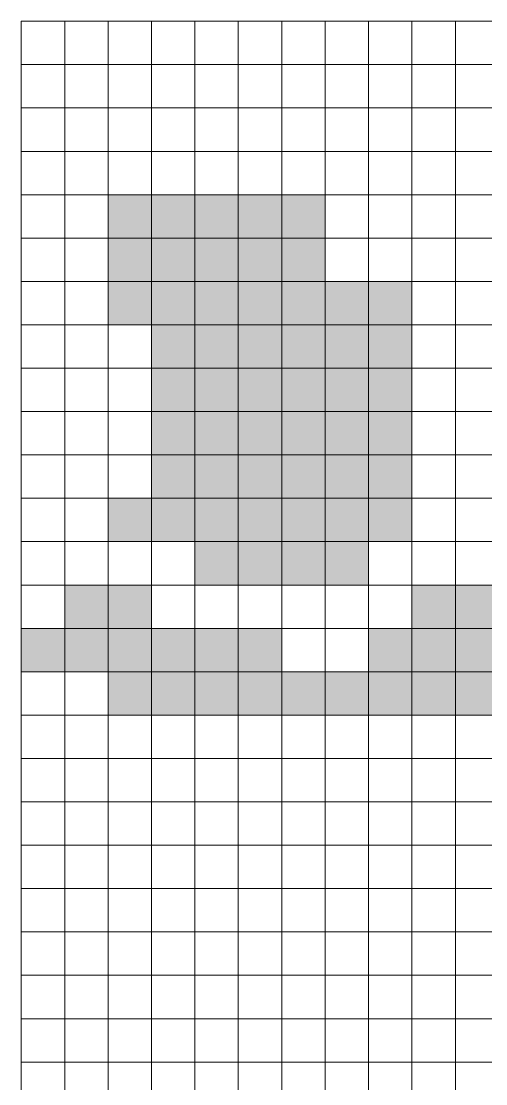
# Model space of a CAD drawing. Header units: millimetres. Extents: x 7481 to 272303, y 53290 to 107290.
# Drawn here: x 56107 to 66807, y 78790 to 103290 of the extents above; entities that cross this region are included whole.
import ezdxf

# ---------------------------------------------------------------- set-up
doc = ezdxf.new("R2010")
doc.units = ezdxf.units.MM
doc.layers.get('0').update_dxf_attribs({"lineweight": 0})
doc.layers.add('o_building', color=252, linetype='Continuous')
doc.layers.add('river', color=140, linetype='Continuous')

msp = doc.modelspace()

# ---------------------------------------------------------------- hatches: boundary and pattern name
at = {"layer": 'o_building'}
h = msp.add_hatch(color=256, dxfattribs=at)
h.dxf.hatch_style = 1
h.paths.add_polyline_path([(59107, 99290), (58107, 99290), (58107, 98290), (59107, 98290)])
h = msp.add_hatch(color=256, dxfattribs=at)
h.dxf.hatch_style = 1
h.paths.add_polyline_path([(60107, 99290), (59107, 99290), (59107, 98290), (60107, 98290)])
h = msp.add_hatch(color=256, dxfattribs=at)
h.dxf.hatch_style = 1
h.paths.add_polyline_path([(61107, 99290), (60107, 99290), (60107, 98290), (61107, 98290)])
h = msp.add_hatch(color=256, dxfattribs=at)
h.dxf.hatch_style = 1
h.paths.add_polyline_path([(62107, 99290), (61107, 99290), (61107, 98290), (62107, 98290)])
h = msp.add_hatch(color=256, dxfattribs=at)
h.dxf.hatch_style = 1
h.paths.add_polyline_path([(63107, 99290), (62107, 99290), (62107, 98290), (63107, 98290)])
h = msp.add_hatch(color=256, dxfattribs=at)
h.dxf.hatch_style = 1
h.paths.add_polyline_path([(59107, 98290), (58107, 98290), (58107, 97290), (59107, 97290)])
h = msp.add_hatch(color=256, dxfattribs=at)
h.dxf.hatch_style = 1
h.paths.add_polyline_path([(60107, 98290), (59107, 98290), (59107, 97290), (60107, 97290)])
h = msp.add_hatch(color=256, dxfattribs=at)
h.dxf.hatch_style = 1
h.paths.add_polyline_path([(61107, 98290), (60107, 98290), (60107, 97290), (61107, 97290)])
h = msp.add_hatch(color=256, dxfattribs=at)
h.dxf.hatch_style = 1
h.paths.add_polyline_path([(62107, 98290), (61107, 98290), (61107, 97290), (62107, 97290)])
h = msp.add_hatch(color=256, dxfattribs=at)
h.dxf.hatch_style = 1
h.paths.add_polyline_path([(63107, 98290), (62107, 98290), (62107, 97290), (63107, 97290)])
h = msp.add_hatch(color=256, dxfattribs=at)
h.dxf.hatch_style = 1
h.paths.add_polyline_path([(59107, 97290), (58107, 97290), (58107, 96290), (59107, 96290)])
h = msp.add_hatch(color=256, dxfattribs=at)
h.dxf.hatch_style = 1
h.paths.add_polyline_path([(60107, 97290), (59107, 97290), (59107, 96290), (60107, 96290)])
h = msp.add_hatch(color=256, dxfattribs=at)
h.dxf.hatch_style = 1
h.paths.add_polyline_path([(61107, 97290), (60107, 97290), (60107, 96290), (61107, 96290)])
h = msp.add_hatch(color=256, dxfattribs=at)
h.dxf.hatch_style = 1
h.paths.add_polyline_path([(62107, 97290), (61107, 97290), (61107, 96290), (62107, 96290)])
h = msp.add_hatch(color=256, dxfattribs=at)
h.dxf.hatch_style = 1
h.paths.add_polyline_path([(63107, 97290), (62107, 97290), (62107, 96290), (63107, 96290)])
h = msp.add_hatch(color=256, dxfattribs=at)
h.dxf.hatch_style = 1
h.paths.add_polyline_path([(64107, 97290), (63107, 97290), (63107, 96290), (64107, 96290)])
h = msp.add_hatch(color=256, dxfattribs=at)
h.dxf.hatch_style = 1
h.paths.add_polyline_path([(65107, 97290), (64107, 97290), (64107, 96290), (65107, 96290)])
h = msp.add_hatch(color=256, dxfattribs=at)
h.dxf.hatch_style = 1
h.paths.add_polyline_path([(60107, 96290), (59107, 96290), (59107, 95290), (60107, 95290)])
h = msp.add_hatch(color=256, dxfattribs=at)
h.dxf.hatch_style = 1
h.paths.add_polyline_path([(61107, 96290), (60107, 96290), (60107, 95290), (61107, 95290)])
h = msp.add_hatch(color=256, dxfattribs=at)
h.dxf.hatch_style = 1
h.paths.add_polyline_path([(62107, 96290), (61107, 96290), (61107, 95290), (62107, 95290)])
h = msp.add_hatch(color=256, dxfattribs=at)
h.dxf.hatch_style = 1
h.paths.add_polyline_path([(63107, 96290), (62107, 96290), (62107, 95290), (63107, 95290)])
h = msp.add_hatch(color=256, dxfattribs=at)
h.dxf.hatch_style = 1
h.paths.add_polyline_path([(64107, 96290), (63107, 96290), (63107, 95290), (64107, 95290)])
h = msp.add_hatch(color=256, dxfattribs=at)
h.dxf.hatch_style = 1
h.paths.add_polyline_path([(65107, 96290), (64107, 96290), (64107, 95290), (65107, 95290)])
h = msp.add_hatch(color=256, dxfattribs=at)
h.dxf.hatch_style = 1
h.paths.add_polyline_path([(60107, 95290), (59107, 95290), (59107, 94290), (60107, 94290)])
h = msp.add_hatch(color=256, dxfattribs=at)
h.dxf.hatch_style = 1
h.paths.add_polyline_path([(61107, 95290), (60107, 95290), (60107, 94290), (61107, 94290)])
h = msp.add_hatch(color=256, dxfattribs=at)
h.dxf.hatch_style = 1
h.paths.add_polyline_path([(62107, 95290), (61107, 95290), (61107, 94290), (62107, 94290)])
h = msp.add_hatch(color=256, dxfattribs=at)
h.dxf.hatch_style = 1
h.paths.add_polyline_path([(63107, 95290), (62107, 95290), (62107, 94290), (63107, 94290)])
h = msp.add_hatch(color=256, dxfattribs=at)
h.dxf.hatch_style = 1
h.paths.add_polyline_path([(64107, 95290), (63107, 95290), (63107, 94290), (64107, 94290)])
h = msp.add_hatch(color=256, dxfattribs=at)
h.dxf.hatch_style = 1
h.paths.add_polyline_path([(65107, 95290), (64107, 95290), (64107, 94290), (65107, 94290)])
h = msp.add_hatch(color=256, dxfattribs=at)
h.dxf.hatch_style = 1
h.paths.add_polyline_path([(60107, 94290), (59107, 94290), (59107, 93290), (60107, 93290)])
h = msp.add_hatch(color=256, dxfattribs=at)
h.dxf.hatch_style = 1
h.paths.add_polyline_path([(61107, 94290), (60107, 94290), (60107, 93290), (61107, 93290)])
h = msp.add_hatch(color=256, dxfattribs=at)
h.dxf.hatch_style = 1
h.paths.add_polyline_path([(62107, 94290), (61107, 94290), (61107, 93290), (62107, 93290)])
h = msp.add_hatch(color=256, dxfattribs=at)
h.dxf.hatch_style = 1
h.paths.add_polyline_path([(63107, 94290), (62107, 94290), (62107, 93290), (63107, 93290)])
h = msp.add_hatch(color=256, dxfattribs=at)
h.dxf.hatch_style = 1
h.paths.add_polyline_path([(64107, 94290), (63107, 94290), (63107, 93290), (64107, 93290)])
h = msp.add_hatch(color=256, dxfattribs=at)
h.dxf.hatch_style = 1
h.paths.add_polyline_path([(65107, 94290), (64107, 94290), (64107, 93290), (65107, 93290)])
h = msp.add_hatch(color=256, dxfattribs=at)
h.dxf.hatch_style = 1
h.paths.add_polyline_path([(60107, 93290), (59107, 93290), (59107, 92290), (60107, 92290)])
h = msp.add_hatch(color=256, dxfattribs=at)
h.dxf.hatch_style = 1
h.paths.add_polyline_path([(61107, 93290), (60107, 93290), (60107, 92290), (61107, 92290)])
h = msp.add_hatch(color=256, dxfattribs=at)
h.dxf.hatch_style = 1
h.paths.add_polyline_path([(62107, 93290), (61107, 93290), (61107, 92290), (62107, 92290)])
h = msp.add_hatch(color=256, dxfattribs=at)
h.dxf.hatch_style = 1
h.paths.add_polyline_path([(63107, 93290), (62107, 93290), (62107, 92290), (63107, 92290)])
h = msp.add_hatch(color=256, dxfattribs=at)
h.dxf.hatch_style = 1
h.paths.add_polyline_path([(64107, 93290), (63107, 93290), (63107, 92290), (64107, 92290)])
h = msp.add_hatch(color=256, dxfattribs=at)
h.dxf.hatch_style = 1
h.paths.add_polyline_path([(65107, 93290), (64107, 93290), (64107, 92290), (65107, 92290)])
h = msp.add_hatch(color=256, dxfattribs=at)
h.dxf.hatch_style = 1
h.paths.add_polyline_path([(59107, 92290), (58107, 92290), (58107, 91290), (59107, 91290)])
h = msp.add_hatch(color=256, dxfattribs=at)
h.dxf.hatch_style = 1
h.paths.add_polyline_path([(60107, 92290), (59107, 92290), (59107, 91290), (60107, 91290)])
h = msp.add_hatch(color=256, dxfattribs=at)
h.dxf.hatch_style = 1
h.paths.add_polyline_path([(61107, 92290), (60107, 92290), (60107, 91290), (61107, 91290)])
h = msp.add_hatch(color=256, dxfattribs=at)
h.dxf.hatch_style = 1
h.paths.add_polyline_path([(62107, 92290), (61107, 92290), (61107, 91290), (62107, 91290)])
h = msp.add_hatch(color=256, dxfattribs=at)
h.dxf.hatch_style = 1
h.paths.add_polyline_path([(63107, 92290), (62107, 92290), (62107, 91290), (63107, 91290)])
h = msp.add_hatch(color=256, dxfattribs=at)
h.dxf.hatch_style = 1
h.paths.add_polyline_path([(64107, 92290), (63107, 92290), (63107, 91290), (64107, 91290)])
h = msp.add_hatch(color=256, dxfattribs=at)
h.dxf.hatch_style = 1
h.paths.add_polyline_path([(65107, 92290), (64107, 92290), (64107, 91290), (65107, 91290)])
h = msp.add_hatch(color=256, dxfattribs=at)
h.dxf.hatch_style = 1
h.paths.add_polyline_path([(61107, 91290), (60107, 91290), (60107, 90290), (61107, 90290)])
h = msp.add_hatch(color=256, dxfattribs=at)
h.dxf.hatch_style = 1
h.paths.add_polyline_path([(62107, 91290), (61107, 91290), (61107, 90290), (62107, 90290)])
h = msp.add_hatch(color=256, dxfattribs=at)
h.dxf.hatch_style = 1
h.paths.add_polyline_path([(63107, 91290), (62107, 91290), (62107, 90290), (63107, 90290)])
h = msp.add_hatch(color=256, dxfattribs=at)
h.dxf.hatch_style = 1
h.paths.add_polyline_path([(64107, 91290), (63107, 91290), (63107, 90290), (64107, 90290)])
at = {"layer": 'river'}
h = msp.add_hatch(color=256, dxfattribs=at)
h.dxf.hatch_style = 1
h.paths.add_polyline_path([(58107, 90290), (57107, 90290), (57107, 89290), (58107, 89290)])
h = msp.add_hatch(color=256, dxfattribs=at)
h.dxf.hatch_style = 1
h.paths.add_polyline_path([(58107, 90290), (57107, 90290), (57107, 89290), (58107, 89290)])
h = msp.add_hatch(color=256, dxfattribs=at)
h.dxf.hatch_style = 1
h.paths.add_polyline_path([(59107, 90290), (58107, 90290), (58107, 89290), (59107, 89290)])
h = msp.add_hatch(color=256, dxfattribs=at)
h.dxf.hatch_style = 1
h.paths.add_polyline_path([(66107, 90290), (65107, 90290), (65107, 89290), (66107, 89290)])
h = msp.add_hatch(color=256, dxfattribs=at)
h.dxf.hatch_style = 1
h.paths.add_polyline_path([(67107, 90290), (66107, 90290), (66107, 89290), (67107, 89290)])
h = msp.add_hatch(color=256, dxfattribs=at)
h.dxf.hatch_style = 1
h.paths.add_polyline_path([(57107, 89290), (56107, 89290), (56107, 88290), (57107, 88290)])
h = msp.add_hatch(color=256, dxfattribs=at)
h.dxf.hatch_style = 1
h.paths.add_polyline_path([(58107, 89290), (57107, 89290), (57107, 88290), (58107, 88290)])
h = msp.add_hatch(color=256, dxfattribs=at)
h.dxf.hatch_style = 1
h.paths.add_polyline_path([(59107, 89290), (58107, 89290), (58107, 88290), (59107, 88290)])
h = msp.add_hatch(color=256, dxfattribs=at)
h.dxf.hatch_style = 1
h.paths.add_polyline_path([(60107, 89290), (59107, 89290), (59107, 88290), (60107, 88290)])
h = msp.add_hatch(color=256, dxfattribs=at)
h.dxf.hatch_style = 1
h.paths.add_polyline_path([(61107, 89290), (60107, 89290), (60107, 88290), (61107, 88290)])
h = msp.add_hatch(color=256, dxfattribs=at)
h.dxf.hatch_style = 1
h.paths.add_polyline_path([(62107, 89290), (61107, 89290), (61107, 88290), (62107, 88290)])
h = msp.add_hatch(color=256, dxfattribs=at)
h.dxf.hatch_style = 1
h.paths.add_polyline_path([(65107, 89290), (64107, 89290), (64107, 88290), (65107, 88290)])
h = msp.add_hatch(color=256, dxfattribs=at)
h.dxf.hatch_style = 1
h.paths.add_polyline_path([(66107, 89290), (65107, 89290), (65107, 88290), (66107, 88290)])
h = msp.add_hatch(color=256, dxfattribs=at)
h.dxf.hatch_style = 1
h.paths.add_polyline_path([(67107, 89290), (66107, 89290), (66107, 88290), (67107, 88290)])
h = msp.add_hatch(color=256, dxfattribs=at)
h.dxf.hatch_style = 1
h.paths.add_polyline_path([(59107, 88290), (58107, 88290), (58107, 87290), (59107, 87290)])
h = msp.add_hatch(color=256, dxfattribs=at)
h.dxf.hatch_style = 1
h.paths.add_polyline_path([(60107, 88290), (59107, 88290), (59107, 87290), (60107, 87290)])
h = msp.add_hatch(color=256, dxfattribs=at)
h.dxf.hatch_style = 1
h.paths.add_polyline_path([(61107, 88290), (60107, 88290), (60107, 87290), (61107, 87290)])
h = msp.add_hatch(color=256, dxfattribs=at)
h.dxf.hatch_style = 1
h.paths.add_polyline_path([(62107, 88290), (61107, 88290), (61107, 87290), (62107, 87290)])
h = msp.add_hatch(color=256, dxfattribs=at)
h.dxf.hatch_style = 1
h.paths.add_polyline_path([(63107, 88290), (62107, 88290), (62107, 87290), (63107, 87290)])
h = msp.add_hatch(color=256, dxfattribs=at)
h.dxf.hatch_style = 1
h.paths.add_polyline_path([(64107, 88290), (63107, 88290), (63107, 87290), (64107, 87290)])
h = msp.add_hatch(color=256, dxfattribs=at)
h.dxf.hatch_style = 1
h.paths.add_polyline_path([(65107, 88290), (64107, 88290), (64107, 87290), (65107, 87290)])
h = msp.add_hatch(color=256, dxfattribs=at)
h.dxf.hatch_style = 1
h.paths.add_polyline_path([(66107, 88290), (65107, 88290), (65107, 87290), (66107, 87290)])
h = msp.add_hatch(color=256, dxfattribs=at)
h.dxf.hatch_style = 1
h.paths.add_polyline_path([(67107, 88290), (66107, 88290), (66107, 87290), (67107, 87290)])

# ---------------------------------------------------------------- linework, layer by layer
for points in [[(56107, 102290), (57107, 102290), (57107, 103290), (56107, 103290)], [(57107, 102290), (58107, 102290), (58107, 103290), (57107, 103290)], [(58107, 102290), (59107, 102290), (59107, 103290), (58107, 103290)], [(59107, 102290), (60107, 102290), (60107, 103290), (59107, 103290)], [(60107, 102290), (61107, 102290), (61107, 103290), (60107, 103290)], [(61107, 102290), (62107, 102290), (62107, 103290), (61107, 103290)], [(62107, 102290), (63107, 102290), (63107, 103290), (62107, 103290)], [(63107, 102290), (64107, 102290), (64107, 103290), (63107, 103290)], [(64107, 102290), (65107, 102290), (65107, 103290), (64107, 103290)], [(65107, 102290), (66107, 102290), (66107, 103290), (65107, 103290)], [(66107, 102290), (67107, 102290), (67107, 103290), (66107, 103290)], [(56107, 101290), (57107, 101290), (57107, 102290), (56107, 102290)], [(57107, 101290), (58107, 101290), (58107, 102290), (57107, 102290)], [(58107, 101290), (59107, 101290), (59107, 102290), (58107, 102290)], [(59107, 101290), (60107, 101290), (60107, 102290), (59107, 102290)], [(60107, 101290), (61107, 101290), (61107, 102290), (60107, 102290)], [(61107, 101290), (62107, 101290), (62107, 102290), (61107, 102290)], [(62107, 101290), (63107, 101290), (63107, 102290), (62107, 102290)], [(63107, 101290), (64107, 101290), (64107, 102290), (63107, 102290)], [(64107, 101290), (65107, 101290), (65107, 102290), (64107, 102290)], [(65107, 101290), (66107, 101290), (66107, 102290), (65107, 102290)], [(66107, 101290), (67107, 101290), (67107, 102290), (66107, 102290)], [(56107, 100290), (57107, 100290), (57107, 101290), (56107, 101290)], [(57107, 100290), (58107, 100290), (58107, 101290), (57107, 101290)], [(58107, 100290), (59107, 100290), (59107, 101290), (58107, 101290)], [(59107, 100290), (60107, 100290), (60107, 101290), (59107, 101290)], [(60107, 100290), (61107, 100290), (61107, 101290), (60107, 101290)], [(61107, 100290), (62107, 100290), (62107, 101290), (61107, 101290)], [(62107, 100290), (63107, 100290), (63107, 101290), (62107, 101290)], [(63107, 100290), (64107, 100290), (64107, 101290), (63107, 101290)], [(64107, 100290), (65107, 100290), (65107, 101290), (64107, 101290)], [(65107, 100290), (66107, 100290), (66107, 101290), (65107, 101290)], [(66107, 100290), (67107, 100290), (67107, 101290), (66107, 101290)], [(56107, 99290), (57107, 99290), (57107, 100290), (56107, 100290)], [(57107, 99290), (58107, 99290), (58107, 100290), (57107, 100290)], [(58107, 99290), (59107, 99290), (59107, 100290), (58107, 100290)], [(59107, 99290), (60107, 99290), (60107, 100290), (59107, 100290)], [(60107, 99290), (61107, 99290), (61107, 100290), (60107, 100290)], [(61107, 99290), (62107, 99290), (62107, 100290), (61107, 100290)], [(62107, 99290), (63107, 99290), (63107, 100290), (62107, 100290)], [(63107, 99290), (64107, 99290), (64107, 100290), (63107, 100290)], [(64107, 99290), (65107, 99290), (65107, 100290), (64107, 100290)], [(65107, 99290), (66107, 99290), (66107, 100290), (65107, 100290)], [(66107, 99290), (67107, 99290), (67107, 100290), (66107, 100290)], [(56107, 98290), (57107, 98290), (57107, 99290), (56107, 99290)], [(57107, 98290), (58107, 98290), (58107, 99290), (57107, 99290)], [(58107, 98290), (59107, 98290), (59107, 99290), (58107, 99290)], [(59107, 98290), (60107, 98290), (60107, 99290), (59107, 99290)], [(60107, 98290), (61107, 98290), (61107, 99290), (60107, 99290)], [(61107, 98290), (62107, 98290), (62107, 99290), (61107, 99290)], [(62107, 98290), (63107, 98290), (63107, 99290), (62107, 99290)], [(63107, 98290), (64107, 98290), (64107, 99290), (63107, 99290)], [(64107, 98290), (65107, 98290), (65107, 99290), (64107, 99290)], [(65107, 98290), (66107, 98290), (66107, 99290), (65107, 99290)], [(66107, 98290), (67107, 98290), (67107, 99290), (66107, 99290)], [(56107, 97290), (57107, 97290), (57107, 98290), (56107, 98290)], [(57107, 97290), (58107, 97290), (58107, 98290), (57107, 98290)], [(58107, 97290), (59107, 97290), (59107, 98290), (58107, 98290)], [(59107, 97290), (60107, 97290), (60107, 98290), (59107, 98290)], [(60107, 97290), (61107, 97290), (61107, 98290), (60107, 98290)], [(61107, 97290), (62107, 97290), (62107, 98290), (61107, 98290)], [(62107, 97290), (63107, 97290), (63107, 98290), (62107, 98290)], [(63107, 97290), (64107, 97290), (64107, 98290), (63107, 98290)], [(64107, 97290), (65107, 97290), (65107, 98290), (64107, 98290)], [(65107, 97290), (66107, 97290), (66107, 98290), (65107, 98290)], [(66107, 97290), (67107, 97290), (67107, 98290), (66107, 98290)], [(56107, 96290), (57107, 96290), (57107, 97290), (56107, 97290)], [(57107, 96290), (58107, 96290), (58107, 97290), (57107, 97290)], [(58107, 96290), (59107, 96290), (59107, 97290), (58107, 97290)], [(59107, 96290), (60107, 96290), (60107, 97290), (59107, 97290)], [(60107, 96290), (61107, 96290), (61107, 97290), (60107, 97290)], [(61107, 96290), (62107, 96290), (62107, 97290), (61107, 97290)], [(62107, 96290), (63107, 96290), (63107, 97290), (62107, 97290)], [(63107, 96290), (64107, 96290), (64107, 97290), (63107, 97290)], [(64107, 96290), (65107, 96290), (65107, 97290), (64107, 97290)], [(65107, 96290), (66107, 96290), (66107, 97290), (65107, 97290)], [(66107, 96290), (67107, 96290), (67107, 97290), (66107, 97290)], [(56107, 95290), (57107, 95290), (57107, 96290), (56107, 96290)], [(57107, 95290), (58107, 95290), (58107, 96290), (57107, 96290)], [(58107, 95290), (59107, 95290), (59107, 96290), (58107, 96290)], [(59107, 95290), (60107, 95290), (60107, 96290), (59107, 96290)], [(60107, 95290), (61107, 95290), (61107, 96290), (60107, 96290)], [(61107, 95290), (62107, 95290), (62107, 96290), (61107, 96290)], [(62107, 95290), (63107, 95290), (63107, 96290), (62107, 96290)], [(63107, 95290), (64107, 95290), (64107, 96290), (63107, 96290)], [(64107, 95290), (65107, 95290), (65107, 96290), (64107, 96290)], [(65107, 95290), (66107, 95290), (66107, 96290), (65107, 96290)], [(66107, 95290), (67107, 95290), (67107, 96290), (66107, 96290)], [(56107, 94290), (57107, 94290), (57107, 95290), (56107, 95290)], [(57107, 94290), (58107, 94290), (58107, 95290), (57107, 95290)], [(58107, 94290), (59107, 94290), (59107, 95290), (58107, 95290)], [(59107, 94290), (60107, 94290), (60107, 95290), (59107, 95290)], [(60107, 94290), (61107, 94290), (61107, 95290), (60107, 95290)], [(61107, 94290), (62107, 94290), (62107, 95290), (61107, 95290)], [(62107, 94290), (63107, 94290), (63107, 95290), (62107, 95290)], [(63107, 94290), (64107, 94290), (64107, 95290), (63107, 95290)], [(64107, 94290), (65107, 94290), (65107, 95290), (64107, 95290)], [(65107, 94290), (66107, 94290), (66107, 95290), (65107, 95290)], [(66107, 94290), (67107, 94290), (67107, 95290), (66107, 95290)], [(56107, 93290), (57107, 93290), (57107, 94290), (56107, 94290)], [(57107, 93290), (58107, 93290), (58107, 94290), (57107, 94290)], [(58107, 93290), (59107, 93290), (59107, 94290), (58107, 94290)], [(59107, 93290), (60107, 93290), (60107, 94290), (59107, 94290)], [(60107, 93290), (61107, 93290), (61107, 94290), (60107, 94290)], [(61107, 93290), (62107, 93290), (62107, 94290), (61107, 94290)], [(62107, 93290), (63107, 93290), (63107, 94290), (62107, 94290)], [(63107, 93290), (64107, 93290), (64107, 94290), (63107, 94290)], [(64107, 93290), (65107, 93290), (65107, 94290), (64107, 94290)], [(65107, 93290), (66107, 93290), (66107, 94290), (65107, 94290)], [(66107, 93290), (67107, 93290), (67107, 94290), (66107, 94290)], [(56107, 92290), (57107, 92290), (57107, 93290), (56107, 93290)], [(57107, 92290), (58107, 92290), (58107, 93290), (57107, 93290)], [(58107, 92290), (59107, 92290), (59107, 93290), (58107, 93290)], [(59107, 92290), (60107, 92290), (60107, 93290), (59107, 93290)], [(60107, 92290), (61107, 92290), (61107, 93290), (60107, 93290)], [(61107, 92290), (62107, 92290), (62107, 93290), (61107, 93290)], [(62107, 92290), (63107, 92290), (63107, 93290), (62107, 93290)], [(63107, 92290), (64107, 92290), (64107, 93290), (63107, 93290)], [(64107, 92290), (65107, 92290), (65107, 93290), (64107, 93290)], [(65107, 92290), (66107, 92290), (66107, 93290), (65107, 93290)], [(66107, 92290), (67107, 92290), (67107, 93290), (66107, 93290)], [(56107, 91290), (57107, 91290), (57107, 92290), (56107, 92290)], [(57107, 91290), (58107, 91290), (58107, 92290), (57107, 92290)], [(58107, 91290), (59107, 91290), (59107, 92290), (58107, 92290)], [(59107, 91290), (60107, 91290), (60107, 92290), (59107, 92290)], [(60107, 91290), (61107, 91290), (61107, 92290), (60107, 92290)], [(61107, 91290), (62107, 91290), (62107, 92290), (61107, 92290)], [(62107, 91290), (63107, 91290), (63107, 92290), (62107, 92290)], [(63107, 91290), (64107, 91290), (64107, 92290), (63107, 92290)], [(64107, 91290), (65107, 91290), (65107, 92290), (64107, 92290)], [(65107, 91290), (66107, 91290), (66107, 92290), (65107, 92290)], [(66107, 91290), (67107, 91290), (67107, 92290), (66107, 92290)], [(56107, 90290), (57107, 90290), (57107, 91290), (56107, 91290)], [(57107, 90290), (58107, 90290), (58107, 91290), (57107, 91290)], [(58107, 90290), (59107, 90290), (59107, 91290), (58107, 91290)], [(59107, 90290), (60107, 90290), (60107, 91290), (59107, 91290)], [(60107, 90290), (61107, 90290), (61107, 91290), (60107, 91290)], [(61107, 90290), (62107, 90290), (62107, 91290), (61107, 91290)], [(62107, 90290), (63107, 90290), (63107, 91290), (62107, 91290)], [(63107, 90290), (64107, 90290), (64107, 91290), (63107, 91290)], [(64107, 90290), (65107, 90290), (65107, 91290), (64107, 91290)], [(65107, 90290), (66107, 90290), (66107, 91290), (65107, 91290)], [(66107, 90290), (67107, 90290), (67107, 91290), (66107, 91290)], [(56107, 89290), (57107, 89290), (57107, 90290), (56107, 90290)], [(57107, 89290), (58107, 89290), (58107, 90290), (57107, 90290)], [(58107, 89290), (59107, 89290), (59107, 90290), (58107, 90290)], [(59107, 89290), (60107, 89290), (60107, 90290), (59107, 90290)], [(60107, 89290), (61107, 89290), (61107, 90290), (60107, 90290)], [(61107, 89290), (62107, 89290), (62107, 90290), (61107, 90290)], [(62107, 89290), (63107, 89290), (63107, 90290), (62107, 90290)], [(63107, 89290), (64107, 89290), (64107, 90290), (63107, 90290)], [(64107, 89290), (65107, 89290), (65107, 90290), (64107, 90290)], [(65107, 89290), (66107, 89290), (66107, 90290), (65107, 90290)], [(66107, 89290), (67107, 89290), (67107, 90290), (66107, 90290)], [(56107, 88290), (57107, 88290), (57107, 89290), (56107, 89290)], [(57107, 88290), (58107, 88290), (58107, 89290), (57107, 89290)], [(58107, 88290), (59107, 88290), (59107, 89290), (58107, 89290)], [(59107, 88290), (60107, 88290), (60107, 89290), (59107, 89290)], [(60107, 88290), (61107, 88290), (61107, 89290), (60107, 89290)], [(61107, 88290), (62107, 88290), (62107, 89290), (61107, 89290)], [(62107, 88290), (63107, 88290), (63107, 89290), (62107, 89290)], [(63107, 88290), (64107, 88290), (64107, 89290), (63107, 89290)], [(64107, 88290), (65107, 88290), (65107, 89290), (64107, 89290)], [(65107, 88290), (66107, 88290), (66107, 89290), (65107, 89290)], [(66107, 88290), (67107, 88290), (67107, 89290), (66107, 89290)], [(56107, 87290), (57107, 87290), (57107, 88290), (56107, 88290)], [(57107, 87290), (58107, 87290), (58107, 88290), (57107, 88290)], [(58107, 87290), (59107, 87290), (59107, 88290), (58107, 88290)], [(59107, 87290), (60107, 87290), (60107, 88290), (59107, 88290)], [(60107, 87290), (61107, 87290), (61107, 88290), (60107, 88290)], [(61107, 87290), (62107, 87290), (62107, 88290), (61107, 88290)], [(62107, 87290), (63107, 87290), (63107, 88290), (62107, 88290)], [(63107, 87290), (64107, 87290), (64107, 88290), (63107, 88290)], [(64107, 87290), (65107, 87290), (65107, 88290), (64107, 88290)], [(65107, 87290), (66107, 87290), (66107, 88290), (65107, 88290)], [(66107, 87290), (67107, 87290), (67107, 88290), (66107, 88290)], [(56107, 86290), (57107, 86290), (57107, 87290), (56107, 87290)], [(57107, 86290), (58107, 86290), (58107, 87290), (57107, 87290)], [(58107, 86290), (59107, 86290), (59107, 87290), (58107, 87290)], [(59107, 86290), (60107, 86290), (60107, 87290), (59107, 87290)], [(60107, 86290), (61107, 86290), (61107, 87290), (60107, 87290)], [(61107, 86290), (62107, 86290), (62107, 87290), (61107, 87290)], [(62107, 86290), (63107, 86290), (63107, 87290), (62107, 87290)], [(63107, 86290), (64107, 86290), (64107, 87290), (63107, 87290)], [(64107, 86290), (65107, 86290), (65107, 87290), (64107, 87290)], [(65107, 86290), (66107, 86290), (66107, 87290), (65107, 87290)], [(66107, 86290), (67107, 86290), (67107, 87290), (66107, 87290)], [(56107, 85290), (57107, 85290), (57107, 86290), (56107, 86290)], [(57107, 85290), (58107, 85290), (58107, 86290), (57107, 86290)], [(58107, 85290), (59107, 85290), (59107, 86290), (58107, 86290)], [(59107, 85290), (60107, 85290), (60107, 86290), (59107, 86290)], [(60107, 85290), (61107, 85290), (61107, 86290), (60107, 86290)], [(61107, 85290), (62107, 85290), (62107, 86290), (61107, 86290)], [(62107, 85290), (63107, 85290), (63107, 86290), (62107, 86290)], [(63107, 85290), (64107, 85290), (64107, 86290), (63107, 86290)], [(64107, 85290), (65107, 85290), (65107, 86290), (64107, 86290)], [(65107, 85290), (66107, 85290), (66107, 86290), (65107, 86290)], [(66107, 85290), (67107, 85290), (67107, 86290), (66107, 86290)], [(56107, 84290), (57107, 84290), (57107, 85290), (56107, 85290)], [(57107, 84290), (58107, 84290), (58107, 85290), (57107, 85290)], [(58107, 84290), (59107, 84290), (59107, 85290), (58107, 85290)], [(59107, 84290), (60107, 84290), (60107, 85290), (59107, 85290)], [(60107, 84290), (61107, 84290), (61107, 85290), (60107, 85290)], [(61107, 84290), (62107, 84290), (62107, 85290), (61107, 85290)], [(62107, 84290), (63107, 84290), (63107, 85290), (62107, 85290)], [(63107, 84290), (64107, 84290), (64107, 85290), (63107, 85290)], [(64107, 84290), (65107, 84290), (65107, 85290), (64107, 85290)], [(65107, 84290), (66107, 84290), (66107, 85290), (65107, 85290)], [(66107, 84290), (67107, 84290), (67107, 85290), (66107, 85290)], [(56107, 83290), (57107, 83290), (57107, 84290), (56107, 84290)], [(57107, 83290), (58107, 83290), (58107, 84290), (57107, 84290)], [(58107, 83290), (59107, 83290), (59107, 84290), (58107, 84290)], [(59107, 83290), (60107, 83290), (60107, 84290), (59107, 84290)], [(60107, 83290), (61107, 83290), (61107, 84290), (60107, 84290)], [(61107, 83290), (62107, 83290), (62107, 84290), (61107, 84290)], [(62107, 83290), (63107, 83290), (63107, 84290), (62107, 84290)], [(63107, 83290), (64107, 83290), (64107, 84290), (63107, 84290)], [(64107, 83290), (65107, 83290), (65107, 84290), (64107, 84290)], [(65107, 83290), (66107, 83290), (66107, 84290), (65107, 84290)], [(66107, 83290), (67107, 83290), (67107, 84290), (66107, 84290)], [(56107, 82290), (57107, 82290), (57107, 83290), (56107, 83290)], [(57107, 82290), (58107, 82290), (58107, 83290), (57107, 83290)], [(58107, 82290), (59107, 82290), (59107, 83290), (58107, 83290)], [(59107, 82290), (60107, 82290), (60107, 83290), (59107, 83290)], [(60107, 82290), (61107, 82290), (61107, 83290), (60107, 83290)], [(61107, 82290), (62107, 82290), (62107, 83290), (61107, 83290)], [(62107, 82290), (63107, 82290), (63107, 83290), (62107, 83290)], [(63107, 82290), (64107, 82290), (64107, 83290), (63107, 83290)], [(64107, 82290), (65107, 82290), (65107, 83290), (64107, 83290)], [(65107, 82290), (66107, 82290), (66107, 83290), (65107, 83290)], [(66107, 82290), (67107, 82290), (67107, 83290), (66107, 83290)], [(56107, 81290), (57107, 81290), (57107, 82290), (56107, 82290)], [(57107, 81290), (58107, 81290), (58107, 82290), (57107, 82290)], [(58107, 81290), (59107, 81290), (59107, 82290), (58107, 82290)], [(59107, 81290), (60107, 81290), (60107, 82290), (59107, 82290)], [(60107, 81290), (61107, 81290), (61107, 82290), (60107, 82290)], [(61107, 81290), (62107, 81290), (62107, 82290), (61107, 82290)], [(62107, 81290), (63107, 81290), (63107, 82290), (62107, 82290)], [(63107, 81290), (64107, 81290), (64107, 82290), (63107, 82290)], [(64107, 81290), (65107, 81290), (65107, 82290), (64107, 82290)], [(65107, 81290), (66107, 81290), (66107, 82290), (65107, 82290)], [(66107, 81290), (67107, 81290), (67107, 82290), (66107, 82290)], [(56107, 80290), (57107, 80290), (57107, 81290), (56107, 81290)], [(57107, 80290), (58107, 80290), (58107, 81290), (57107, 81290)], [(58107, 80290), (59107, 80290), (59107, 81290), (58107, 81290)], [(59107, 80290), (60107, 80290), (60107, 81290), (59107, 81290)], [(60107, 80290), (61107, 80290), (61107, 81290), (60107, 81290)], [(61107, 80290), (62107, 80290), (62107, 81290), (61107, 81290)], [(62107, 80290), (63107, 80290), (63107, 81290), (62107, 81290)], [(63107, 80290), (64107, 80290), (64107, 81290), (63107, 81290)], [(64107, 80290), (65107, 80290), (65107, 81290), (64107, 81290)], [(65107, 80290), (66107, 80290), (66107, 81290), (65107, 81290)], [(66107, 80290), (67107, 80290), (67107, 81290), (66107, 81290)], [(56107, 79290), (57107, 79290), (57107, 80290), (56107, 80290)], [(57107, 79290), (58107, 79290), (58107, 80290), (57107, 80290)], [(58107, 79290), (59107, 79290), (59107, 80290), (58107, 80290)], [(59107, 79290), (60107, 79290), (60107, 80290), (59107, 80290)], [(60107, 79290), (61107, 79290), (61107, 80290), (60107, 80290)], [(61107, 79290), (62107, 79290), (62107, 80290), (61107, 80290)], [(62107, 79290), (63107, 79290), (63107, 80290), (62107, 80290)], [(63107, 79290), (64107, 79290), (64107, 80290), (63107, 80290)], [(64107, 79290), (65107, 79290), (65107, 80290), (64107, 80290)], [(65107, 79290), (66107, 79290), (66107, 80290), (65107, 80290)], [(66107, 79290), (67107, 79290), (67107, 80290), (66107, 80290)], [(56107, 78290), (57107, 78290), (57107, 79290), (56107, 79290)], [(57107, 78290), (58107, 78290), (58107, 79290), (57107, 79290)], [(58107, 78290), (59107, 78290), (59107, 79290), (58107, 79290)], [(59107, 78290), (60107, 78290), (60107, 79290), (59107, 79290)], [(60107, 78290), (61107, 78290), (61107, 79290), (60107, 79290)], [(61107, 78290), (62107, 78290), (62107, 79290), (61107, 79290)], [(62107, 78290), (63107, 78290), (63107, 79290), (62107, 79290)], [(63107, 78290), (64107, 78290), (64107, 79290), (63107, 79290)], [(64107, 78290), (65107, 78290), (65107, 79290), (64107, 79290)], [(65107, 78290), (66107, 78290), (66107, 79290), (65107, 79290)], [(66107, 78290), (67107, 78290), (67107, 79290), (66107, 79290)]]:
    msp.add_lwpolyline(points, close=True)

doc.saveas('drawing.dxf')
